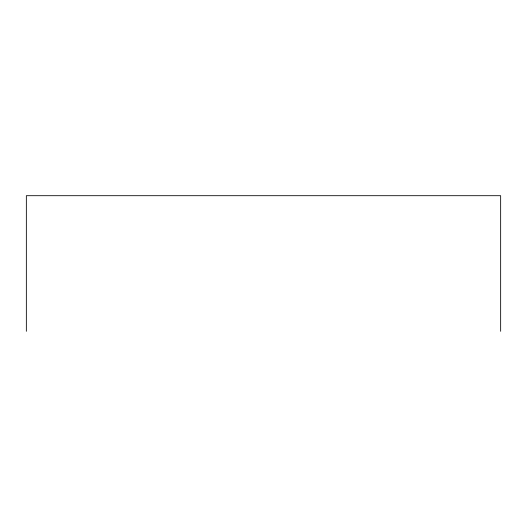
<?xml version="1.0" encoding="UTF-8"?>
<svg xmlns="http://www.w3.org/2000/svg" width="527" height="527" viewBox="0 0 527 527"><rect width="100%" height="100%" fill="white"/><g stroke="black" fill="none" stroke-linecap="round" stroke-linejoin="round"><path stroke-width="0.79" d="M500.65 331.305L500.65 195.695L26.35 195.695L26.35 331.305"/></g></svg>
